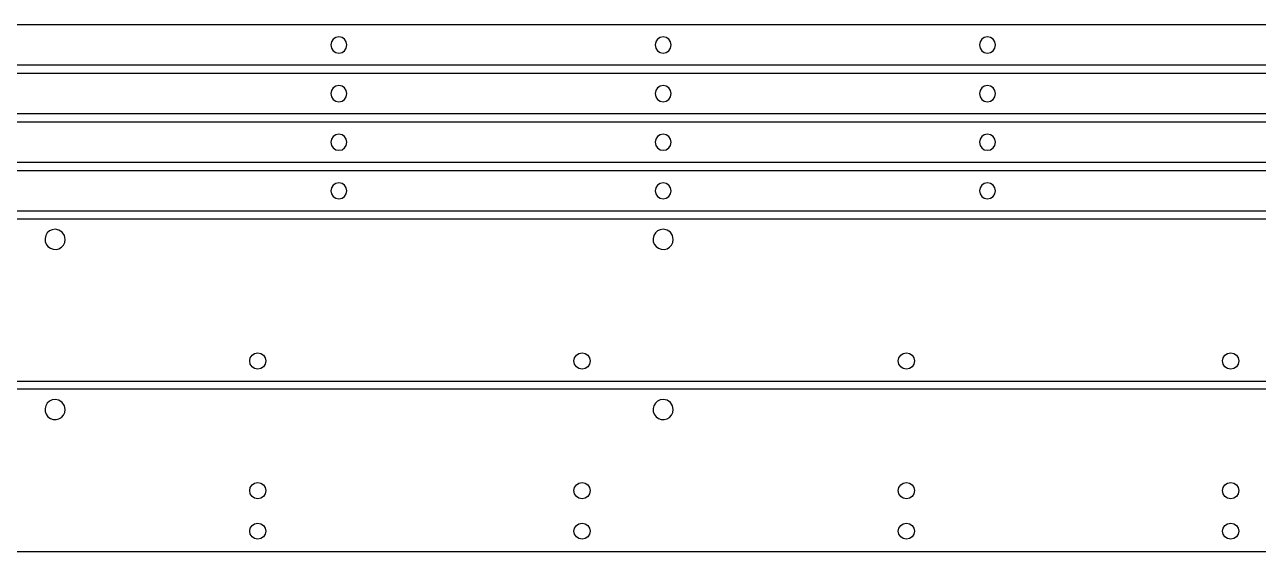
# Model space of a CAD drawing. Extents: x -104 to 747, y 152 to 800.
# Drawn here: x 64.2 to 368.5, y 151.7 to 281.7 of the extents above; entities that cross this region are included whole.
import ezdxf

# ---------------------------------------------------------------- set-up
doc = ezdxf.new("R2010")
doc.units = 0

msp = doc.modelspace()

# ---------------------------------------------------------------- linework, layer by layer
for p, q in [((-98.2777, 281.732), (621.721, 281.732)), ((139.879109, 277.49225), (139.722, 276.714)), ((140.307625, 278.128), (139.879109, 277.49225)), ((140.943328, 278.55675), (140.307625, 278.128)), ((141.722, 278.714), (140.943328, 278.55675)), ((142.50025, 278.55675), (141.722, 278.714)), ((143.136, 278.128), (142.50025, 278.55675)), ((143.56475, 277.49225), (143.136, 278.128)), ((143.722, 276.714), (143.56475, 277.49225)), ((219.87925, 277.49225), (219.722, 276.714)), ((220.308, 278.128), (219.87925, 277.49225)), ((220.94375, 278.55675), (220.308, 278.128)), ((221.722, 278.714), (220.94375, 278.55675)), ((222.50025, 278.55675), (221.722, 278.714)), ((223.136, 278.128), (222.50025, 278.55675)), ((223.56475, 277.49225), (223.136, 278.128)), ((223.722, 276.714), (223.56475, 277.49225)), ((299.879109, 277.49225), (299.722, 276.714)), ((300.307625, 278.128), (299.879109, 277.49225)), ((300.943328, 278.55675), (300.307625, 278.128)), ((301.722, 278.714), (300.943328, 278.55675)), ((302.50025, 278.55675), (301.722, 278.714)), ((303.136, 278.128), (302.50025, 278.55675)), ((303.56475, 277.49225), (303.136, 278.128)), ((303.722, 276.714), (303.56475, 277.49225)), ((139.722, 276.714), (139.879109, 275.935328)), ((139.879109, 275.935328), (140.307625, 275.299625)), ((140.307625, 275.299625), (140.943328, 274.871109)), ((140.943328, 274.871109), (141.722, 274.714)), ((141.722, 274.714), (142.50025, 274.871109)), ((142.50025, 274.871109), (143.136, 275.299625)), ((143.136, 275.299625), (143.56475, 275.935328)), ((143.56475, 275.935328), (143.722, 276.714)), ((219.722, 276.714), (219.879109, 275.935328)), ((219.879109, 275.935328), (220.307625, 275.299625)), ((220.307625, 275.299625), (220.943328, 274.871109)), ((220.943328, 274.871109), (221.722, 274.714)), ((221.722, 274.714), (222.500672, 274.871109)), ((222.500672, 274.871109), (223.136375, 275.299625)), ((223.136375, 275.299625), (223.564891, 275.935328)), ((223.564891, 275.935328), (223.722, 276.714)), ((299.722, 276.714), (299.879109, 275.935328)), ((299.879109, 275.935328), (300.307625, 275.299625)), ((300.307625, 275.299625), (300.943328, 274.871109)), ((300.943328, 274.871109), (301.722, 274.714)), ((301.722, 274.714), (302.50025, 274.871109)), ((302.50025, 274.871109), (303.136, 275.299625)), ((303.136, 275.299625), (303.56475, 275.935328)), ((303.56475, 275.935328), (303.722, 276.714)), ((621.721, 271.732), (-98.2777, 271.732)), ((-98.2777, 269.731), (621.721, 269.731)), ((139.879109, 265.49225), (139.722, 264.714)), ((140.307625, 266.128), (139.879109, 265.49225)), ((140.943328, 266.55675), (140.307625, 266.128)), ((141.722, 266.714), (140.943328, 266.55675)), ((142.50025, 266.55675), (141.722, 266.714)), ((143.136, 266.128), (142.50025, 266.55675)), ((143.56475, 265.49225), (143.136, 266.128)), ((143.722, 264.714), (143.56475, 265.49225)), ((219.87925, 265.49225), (219.722, 264.714)), ((220.308, 266.128), (219.87925, 265.49225)), ((220.94375, 266.55675), (220.308, 266.128)), ((221.722, 266.714), (220.94375, 266.55675)), ((222.50025, 266.55675), (221.722, 266.714)), ((223.136, 266.128), (222.50025, 266.55675)), ((223.56475, 265.49225), (223.136, 266.128)), ((223.722, 264.714), (223.56475, 265.49225)), ((299.879109, 265.49225), (299.722, 264.714)), ((300.307625, 266.128), (299.879109, 265.49225)), ((300.943328, 266.55675), (300.307625, 266.128)), ((301.722, 266.714), (300.943328, 266.55675)), ((302.50025, 266.55675), (301.722, 266.714)), ((303.136, 266.128), (302.50025, 266.55675)), ((303.56475, 265.49225), (303.136, 266.128)), ((303.722, 264.714), (303.56475, 265.49225)), ((139.722, 264.714), (139.879109, 263.935328)), ((139.879109, 263.935328), (140.307625, 263.299625)), ((140.307625, 263.299625), (140.943328, 262.871109)), ((140.943328, 262.871109), (141.722, 262.714)), ((141.722, 262.714), (142.50025, 262.871109)), ((142.50025, 262.871109), (143.136, 263.299625)), ((143.136, 263.299625), (143.56475, 263.935328)), ((143.56475, 263.935328), (143.722, 264.714)), ((219.722, 264.714), (219.879109, 263.935328)), ((219.879109, 263.935328), (220.307625, 263.299625)), ((220.307625, 263.299625), (220.943328, 262.871109)), ((220.943328, 262.871109), (221.722, 262.714)), ((221.722, 262.714), (222.500672, 262.871109)), ((222.500672, 262.871109), (223.136375, 263.299625)), ((223.136375, 263.299625), (223.564891, 263.935328)), ((223.564891, 263.935328), (223.722, 264.714)), ((299.722, 264.714), (299.879109, 263.935328)), ((299.879109, 263.935328), (300.307625, 263.299625)), ((300.307625, 263.299625), (300.943328, 262.871109)), ((300.943328, 262.871109), (301.722, 262.714)), ((301.722, 262.714), (302.50025, 262.871109)), ((302.50025, 262.871109), (303.136, 263.299625)), ((303.136, 263.299625), (303.56475, 263.935328)), ((303.56475, 263.935328), (303.722, 264.714)), ((621.721, 259.732), (-98.2777, 259.732)), ((-98.2777, 257.731), (621.721, 257.731)), ((139.879109, 253.49225), (139.722, 252.714)), ((139.722, 252.714), (139.879109, 251.935328)), ((140.307625, 254.128), (139.879109, 253.49225)), ((140.943328, 254.55675), (140.307625, 254.128)), ((141.722, 254.714), (140.943328, 254.55675)), ((142.50025, 254.55675), (141.722, 254.714)), ((143.136, 254.128), (142.50025, 254.55675)), ((143.56475, 253.49225), (143.136, 254.128)), ((143.722, 252.714), (143.56475, 253.49225)), ((143.56475, 251.935328), (143.722, 252.714)), ((219.87925, 253.49225), (219.722, 252.714)), ((219.722, 252.714), (219.879109, 251.935328)), ((220.308, 254.128), (219.87925, 253.49225)), ((220.94375, 254.55675), (220.308, 254.128)), ((221.722, 254.714), (220.94375, 254.55675)), ((222.50025, 254.55675), (221.722, 254.714)), ((223.136, 254.128), (222.50025, 254.55675)), ((223.56475, 253.49225), (223.136, 254.128)), ((223.722, 252.714), (223.56475, 253.49225)), ((223.564891, 251.935328), (223.722, 252.714)), ((299.879109, 253.49225), (299.722, 252.714)), ((299.722, 252.714), (299.879109, 251.935328)), ((300.307625, 254.128), (299.879109, 253.49225)), ((300.943328, 254.55675), (300.307625, 254.128)), ((301.722, 254.714), (300.943328, 254.55675)), ((302.50025, 254.55675), (301.722, 254.714)), ((303.136, 254.128), (302.50025, 254.55675)), ((303.56475, 253.49225), (303.136, 254.128)), ((303.722, 252.714), (303.56475, 253.49225)), ((303.56475, 251.935328), (303.722, 252.714)), ((139.879109, 251.935328), (140.307625, 251.299625)), ((140.307625, 251.299625), (140.943328, 250.871109)), ((140.943328, 250.871109), (141.722, 250.714)), ((141.722, 250.714), (142.50025, 250.871109)), ((142.50025, 250.871109), (143.136, 251.299625)), ((143.136, 251.299625), (143.56475, 251.935328)), ((219.879109, 251.935328), (220.307625, 251.299625)), ((220.307625, 251.299625), (220.943328, 250.871109)), ((220.943328, 250.871109), (221.722, 250.714)), ((221.722, 250.714), (222.500672, 250.871109)), ((222.500672, 250.871109), (223.136375, 251.299625)), ((223.136375, 251.299625), (223.564891, 251.935328)), ((299.879109, 251.935328), (300.307625, 251.299625)), ((300.307625, 251.299625), (300.943328, 250.871109)), ((300.943328, 250.871109), (301.722, 250.714)), ((301.722, 250.714), (302.50025, 250.871109)), ((302.50025, 250.871109), (303.136, 251.299625)), ((303.136, 251.299625), (303.56475, 251.935328)), ((621.721, 247.732), (-98.2777, 247.732)), ((-98.2777, 245.731), (621.721, 245.731)), ((139.879109, 241.49225), (139.722, 240.714)), ((139.722, 240.714), (139.879109, 239.935328)), ((140.307625, 242.128), (139.879109, 241.49225)), ((140.943328, 242.55675), (140.307625, 242.128)), ((141.722, 242.714), (140.943328, 242.55675)), ((142.50025, 242.55675), (141.722, 242.714)), ((143.136, 242.128), (142.50025, 242.55675)), ((143.56475, 241.49225), (143.136, 242.128)), ((143.722, 240.714), (143.56475, 241.49225)), ((143.56475, 239.935328), (143.722, 240.714)), ((219.87925, 241.49225), (219.722, 240.714)), ((219.722, 240.714), (219.879109, 239.935328)), ((220.308, 242.128), (219.87925, 241.49225)), ((220.94375, 242.55675), (220.308, 242.128)), ((221.722, 242.714), (220.94375, 242.55675)), ((222.50025, 242.55675), (221.722, 242.714)), ((223.136, 242.128), (222.50025, 242.55675)), ((223.56475, 241.49225), (223.136, 242.128)), ((223.722, 240.714), (223.56475, 241.49225)), ((223.564891, 239.935328), (223.722, 240.714)), ((299.879109, 241.49225), (299.722, 240.714)), ((299.722, 240.714), (299.879109, 239.935328)), ((300.307625, 242.128), (299.879109, 241.49225)), ((300.943328, 242.55675), (300.307625, 242.128)), ((301.722, 242.714), (300.943328, 242.55675)), ((302.50025, 242.55675), (301.722, 242.714)), ((303.136, 242.128), (302.50025, 242.55675)), ((303.56475, 241.49225), (303.136, 242.128)), ((303.722, 240.714), (303.56475, 241.49225)), ((303.56475, 239.935328), (303.722, 240.714)), ((139.879109, 239.935328), (140.307625, 239.299625)), ((140.307625, 239.299625), (140.943328, 238.871109)), ((140.943328, 238.871109), (141.722, 238.714)), ((141.722, 238.714), (142.50025, 238.871109)), ((142.50025, 238.871109), (143.136, 239.299625)), ((143.136, 239.299625), (143.56475, 239.935328)), ((219.879109, 239.935328), (220.307625, 239.299625)), ((220.307625, 239.299625), (220.943328, 238.871109)), ((220.943328, 238.871109), (221.722, 238.714)), ((221.722, 238.714), (222.500672, 238.871109)), ((222.500672, 238.871109), (223.136375, 239.299625)), ((223.136375, 239.299625), (223.564891, 239.935328)), ((299.879109, 239.935328), (300.307625, 239.299625)), ((300.307625, 239.299625), (300.943328, 238.871109)), ((300.943328, 238.871109), (301.722, 238.714)), ((301.722, 238.714), (302.50025, 238.871109)), ((302.50025, 238.871109), (303.136, 239.299625)), ((303.136, 239.299625), (303.56475, 239.935328)), ((621.721, 235.732), (-98.2777, 235.732)), ((741.721, 233.731), (-98.2777, 233.731)), ((69.4125, 229.688), (69.233417, 228.968891)), ((69.233417, 228.968891), (69.270288, 228.243875)), ((69.270288, 228.243875), (69.513764, 227.559922)), ((69.79447, 230.323281), (69.4125, 229.688)), ((70.333313, 230.81025), (69.79447, 230.323281)), ((70.989173, 231.122094), (70.333313, 230.81025)), ((71.7222, 231.232), (70.989173, 231.122094)), ((72.678925, 231.041375), (71.7222, 231.232)), ((73.49, 230.499), (72.678925, 231.041375)), ((74.0319, 229.68825), (73.49, 230.499)), ((74.2222, 228.732), (74.0319, 229.68825)), ((74.112431, 227.998547), (74.2222, 228.732)), ((219.412, 229.688), (219.232875, 228.968891)), ((219.232875, 228.968891), (219.26975, 228.243875)), ((219.26975, 228.243875), (219.51325, 227.559922)), ((219.794031, 230.323281), (219.412, 229.688)), ((220.333, 230.81025), (219.794031, 230.323281)), ((220.988969, 231.122094), (220.333, 230.81025)), ((221.722, 231.232), (220.988969, 231.122094)), ((222.67875, 231.041375), (221.722, 231.232)), ((223.49, 230.499), (222.67875, 231.041375)), ((224.031875, 229.68825), (223.49, 230.499)), ((224.222, 228.732), (224.031875, 229.68825)), ((224.11225, 227.998547), (224.222, 228.732)), ((69.513764, 227.559922), (69.9545, 226.964)), ((69.9545, 226.964), (70.550414, 226.52325)), ((70.550414, 226.52325), (71.234463, 226.27975)), ((71.234463, 226.27975), (71.95963, 226.242875)), ((71.95963, 226.242875), (72.6789, 226.422)), ((72.6789, 226.422), (73.314156, 226.803891)), ((73.314156, 226.803891), (73.800875, 227.342625)), ((73.800875, 227.342625), (74.112431, 227.998547)), ((219.51325, 227.559922), (219.954, 226.964)), ((219.954, 226.964), (220.550078, 226.52325)), ((220.550078, 226.52325), (221.234375, 226.27975)), ((221.234375, 226.27975), (221.959734, 226.242875)), ((221.959734, 226.242875), (222.679, 226.422)), ((222.679, 226.422), (223.314125, 226.803891)), ((223.314125, 226.803891), (223.80075, 227.342625)), ((223.80075, 227.342625), (224.11225, 227.998547)), ((119.722, 198.714), (119.87925, 199.492672)), ((119.879109, 197.93575), (119.722, 198.714)), ((120.307625, 197.3), (119.879109, 197.93575)), ((119.87925, 199.492672), (120.308, 200.128375)), ((120.308, 200.128375), (120.94375, 200.556891)), ((120.94375, 200.556891), (121.722, 200.714)), ((121.722, 200.714), (122.50025, 200.556891)), ((122.50025, 200.556891), (123.136, 200.128375)), ((123.136, 200.128375), (123.56475, 199.492672)), ((123.564891, 197.935328), (123.136375, 197.299625)), ((123.56475, 199.492672), (123.722, 198.714)), ((123.722, 198.714), (123.564891, 197.935328)), ((199.722, 198.714), (199.879109, 199.492672)), ((199.878687, 197.93575), (199.722, 198.714)), ((200.30725, 197.3), (199.878687, 197.93575)), ((199.879109, 199.492672), (200.307625, 200.128375)), ((200.307625, 200.128375), (200.943328, 200.556891)), ((200.943328, 200.556891), (201.722, 200.714)), ((201.722, 200.714), (202.50025, 200.556891)), ((202.50025, 200.556891), (203.136, 200.128375)), ((203.136, 200.128375), (203.56475, 199.492672)), ((203.56475, 197.935328), (203.136, 197.299625)), ((203.56475, 199.492672), (203.722, 198.714)), ((203.722, 198.714), (203.56475, 197.935328)), ((279.722, 198.714), (279.879109, 199.492672)), ((279.879109, 197.93575), (279.722, 198.714)), ((279.879109, 199.492672), (280.307625, 200.128375)), ((280.307625, 197.3), (279.879109, 197.93575)), ((280.307625, 200.128375), (280.943328, 200.556891)), ((280.943328, 200.556891), (281.722, 200.714)), ((281.722, 200.714), (282.50025, 200.556891)), ((282.50025, 200.556891), (283.136, 200.128375)), ((283.136, 200.128375), (283.56475, 199.492672)), ((283.56475, 197.935328), (283.136, 197.299625)), ((283.56475, 199.492672), (283.722, 198.714)), ((283.722, 198.714), (283.56475, 197.935328)), ((359.722, 198.714), (359.879094, 199.492672)), ((359.878672, 197.93575), (359.722, 198.714)), ((360.307125, 197.3), (359.878672, 197.93575)), ((359.879094, 199.492672), (360.3075, 200.128375)), ((360.3075, 200.128375), (360.942906, 200.556891)), ((360.942906, 200.556891), (361.721, 200.714)), ((361.721, 200.714), (362.499828, 200.556891)), ((362.499828, 200.556891), (363.135875, 200.128375)), ((363.135875, 200.128375), (363.564734, 199.492672)), ((363.564734, 197.935328), (363.135875, 197.299625)), ((363.564734, 199.492672), (363.722, 198.714)), ((363.722, 198.714), (363.564734, 197.935328)), ((120.943328, 196.87125), (120.307625, 197.3)), ((121.722, 196.714), (120.943328, 196.87125)), ((122.500672, 196.871109), (121.722, 196.714)), ((123.136375, 197.299625), (122.500672, 196.871109)), ((200.943188, 196.87125), (200.30725, 197.3)), ((201.722, 196.714), (200.943188, 196.87125)), ((202.50025, 196.871109), (201.722, 196.714)), ((203.136, 197.299625), (202.50025, 196.871109)), ((280.943328, 196.87125), (280.307625, 197.3)), ((281.722, 196.714), (280.943328, 196.87125)), ((282.50025, 196.871109), (281.722, 196.714)), ((283.136, 197.299625), (282.50025, 196.871109)), ((360.942766, 196.87125), (360.307125, 197.3)), ((361.721, 196.714), (360.942766, 196.87125)), ((362.499828, 196.871109), (361.721, 196.714)), ((363.135875, 197.299625), (362.499828, 196.871109)), ((-98.2777, 193.732), (741.721, 193.732)), ((741.721, 191.732), (-98.2775, 191.732)), ((70.333538, 188.81025), (69.794714, 188.323281)), ((70.989417, 189.122094), (70.333538, 188.81025)), ((71.7225, 189.232), (70.989417, 189.122094)), ((72.679175, 189.041375), (71.7225, 189.232)), ((73.4902, 188.499), (72.679175, 189.041375)), ((220.333, 188.81025), (219.794031, 188.323281)), ((220.988969, 189.122094), (220.333, 188.81025)), ((221.722, 189.232), (220.988969, 189.122094)), ((222.67875, 189.041375), (221.722, 189.232)), ((223.49, 188.499), (222.67875, 189.041375)), ((69.4128, 187.688), (69.233659, 186.968891)), ((69.233659, 186.968891), (69.2705, 186.243875)), ((69.2705, 186.243875), (69.513966, 185.559922)), ((69.794714, 188.323281), (69.4128, 187.688)), ((74.032187, 187.68825), (73.4902, 188.499)), ((73.801175, 185.342625), (74.112731, 185.998547)), ((74.2225, 186.732), (74.032187, 187.68825)), ((74.112731, 185.998547), (74.2225, 186.732)), ((219.412, 187.688), (219.232875, 186.968891)), ((219.232875, 186.968891), (219.26975, 186.243875)), ((219.26975, 186.243875), (219.51325, 185.559922)), ((219.794031, 188.323281), (219.412, 187.688)), ((224.031875, 187.68825), (223.49, 188.499)), ((223.80075, 185.342625), (224.11225, 185.998547)), ((224.222, 186.732), (224.031875, 187.68825)), ((224.11225, 185.998547), (224.222, 186.732)), ((69.513966, 185.559922), (69.9547, 184.964)), ((69.9547, 184.964), (70.550672, 184.52325)), ((70.550672, 184.52325), (71.23475, 184.27975)), ((71.23475, 184.27975), (71.959928, 184.242875)), ((71.959928, 184.242875), (72.6792, 184.422)), ((72.6792, 184.422), (73.314456, 184.803891)), ((73.314456, 184.803891), (73.801175, 185.342625)), ((219.51325, 185.559922), (219.954, 184.964)), ((219.954, 184.964), (220.550078, 184.52325)), ((220.550078, 184.52325), (221.234375, 184.27975)), ((221.234375, 184.27975), (221.959734, 184.242875)), ((221.959734, 184.242875), (222.679, 184.422)), ((222.679, 184.422), (223.314125, 184.803891)), ((223.314125, 184.803891), (223.80075, 185.342625)), ((119.722, 166.714), (119.87925, 167.49225)), ((119.87925, 167.49225), (120.308, 168.128)), ((120.308, 168.128), (120.94375, 168.55675)), ((120.94375, 168.55675), (121.722, 168.714)), ((121.722, 168.714), (122.500672, 168.556891)), ((122.500672, 168.556891), (123.136375, 168.128375)), ((123.136375, 168.128375), (123.564891, 167.492672)), ((123.564891, 167.492672), (123.722, 166.714)), ((199.722, 166.714), (199.879109, 167.49225)), ((199.879109, 167.49225), (200.307625, 168.128)), ((200.307625, 168.128), (200.943328, 168.55675)), ((200.943328, 168.55675), (201.722, 168.714)), ((201.722, 168.714), (202.50025, 168.556891)), ((202.50025, 168.556891), (203.136, 168.128375)), ((203.136, 168.128375), (203.56475, 167.492672)), ((203.56475, 167.492672), (203.722, 166.714)), ((279.722, 166.714), (279.87925, 167.49225)), ((279.87925, 167.49225), (280.308, 168.128)), ((280.308, 168.128), (280.94375, 168.55675)), ((280.94375, 168.55675), (281.722, 168.714)), ((281.722, 168.714), (282.500672, 168.556891)), ((282.500672, 168.556891), (283.136375, 168.128375)), ((283.136375, 168.128375), (283.564891, 167.492672)), ((283.564891, 167.492672), (283.722, 166.714)), ((359.722, 166.714), (359.879109, 167.49225)), ((359.879109, 167.49225), (360.307625, 168.128)), ((360.307625, 168.128), (360.943328, 168.55675)), ((360.943328, 168.55675), (361.722, 168.714)), ((361.722, 168.714), (362.50025, 168.556891)), ((362.50025, 168.556891), (363.136, 168.128375)), ((363.136, 168.128375), (363.56475, 167.492672)), ((363.56475, 167.492672), (363.722, 166.714)), ((119.87925, 165.935328), (119.722, 166.714)), ((120.308, 165.299625), (119.87925, 165.935328)), ((120.94375, 164.871109), (120.308, 165.299625)), ((121.722, 164.714), (120.94375, 164.871109)), ((122.500672, 164.871109), (121.722, 164.714)), ((123.136375, 165.299625), (122.500672, 164.871109)), ((123.564891, 165.935328), (123.136375, 165.299625)), ((123.722, 166.714), (123.564891, 165.935328)), ((199.879109, 165.935328), (199.722, 166.714)), ((200.307625, 165.299625), (199.879109, 165.935328)), ((200.943328, 164.871109), (200.307625, 165.299625)), ((201.722, 164.714), (200.943328, 164.871109)), ((202.500672, 164.871109), (201.722, 164.714)), ((203.136375, 165.299625), (202.500672, 164.871109)), ((203.564891, 165.935328), (203.136375, 165.299625)), ((203.722, 166.714), (203.564891, 165.935328)), ((279.879109, 165.935328), (279.722, 166.714)), ((280.307625, 165.299625), (279.879109, 165.935328)), ((280.943328, 164.871109), (280.307625, 165.299625)), ((281.722, 164.714), (280.943328, 164.871109)), ((282.500672, 164.871109), (281.722, 164.714)), ((283.136375, 165.299625), (282.500672, 164.871109)), ((283.564891, 165.935328), (283.136375, 165.299625)), ((283.722, 166.714), (283.564891, 165.935328)), ((359.879109, 165.935328), (359.722, 166.714)), ((360.307625, 165.299625), (359.879109, 165.935328)), ((360.943328, 164.871109), (360.307625, 165.299625)), ((361.722, 164.714), (360.943328, 164.871109)), ((362.50025, 164.871109), (361.722, 164.714)), ((363.136, 165.299625), (362.50025, 164.871109)), ((363.56475, 165.935328), (363.136, 165.299625)), ((363.722, 166.714), (363.56475, 165.935328)), ((120.308, 158.128), (120.94375, 158.55675)), ((120.94375, 158.55675), (121.722, 158.714)), ((121.722, 158.714), (122.500672, 158.556891)), ((122.500672, 158.556891), (123.136375, 158.128375)), ((200.307625, 158.128), (200.943328, 158.55675)), ((200.943328, 158.55675), (201.722, 158.714)), ((201.722, 158.714), (202.50025, 158.556891)), ((202.50025, 158.556891), (203.136, 158.128375)), ((280.308, 158.128), (280.94375, 158.55675)), ((280.94375, 158.55675), (281.722, 158.714)), ((281.722, 158.714), (282.500672, 158.556891)), ((282.500672, 158.556891), (283.136375, 158.128375)), ((360.307625, 158.128), (360.943328, 158.55675)), ((360.943328, 158.55675), (361.722, 158.714)), ((361.722, 158.714), (362.50025, 158.556891)), ((362.50025, 158.556891), (363.136, 158.128375)), ((119.722, 156.714), (119.87925, 157.49225)), ((119.87925, 155.93575), (119.722, 156.714)), ((119.87925, 157.49225), (120.308, 158.128)), ((120.308, 155.3), (119.87925, 155.93575)), ((120.94375, 154.87125), (120.308, 155.3)), ((123.136375, 155.299625), (122.500672, 154.871109)), ((123.136375, 158.128375), (123.564891, 157.492672)), ((123.564891, 155.935328), (123.136375, 155.299625)), ((123.564891, 157.492672), (123.722, 156.714)), ((123.722, 156.714), (123.564891, 155.935328)), ((199.722, 156.714), (199.879109, 157.49225)), ((199.879109, 155.93575), (199.722, 156.714)), ((199.879109, 157.49225), (200.307625, 158.128)), ((200.307625, 155.3), (199.879109, 155.93575)), ((200.943328, 154.87125), (200.307625, 155.3)), ((203.136375, 155.299625), (202.500672, 154.871109)), ((203.136, 158.128375), (203.56475, 157.492672)), ((203.564891, 155.935328), (203.136375, 155.299625)), ((203.56475, 157.492672), (203.722, 156.714)), ((203.722, 156.714), (203.564891, 155.935328)), ((279.722, 156.714), (279.87925, 157.49225)), ((279.879109, 155.93575), (279.722, 156.714)), ((280.307625, 155.3), (279.879109, 155.93575)), ((279.87925, 157.49225), (280.308, 158.128)), ((280.943328, 154.87125), (280.307625, 155.3)), ((283.136375, 155.299625), (282.500672, 154.871109)), ((283.136375, 158.128375), (283.564891, 157.492672)), ((283.564891, 155.935328), (283.136375, 155.299625)), ((283.564891, 157.492672), (283.722, 156.714)), ((283.722, 156.714), (283.564891, 155.935328)), ((359.722, 156.714), (359.879109, 157.49225)), ((359.879109, 155.93575), (359.722, 156.714)), ((359.879109, 157.49225), (360.307625, 158.128)), ((360.307625, 155.3), (359.879109, 155.93575)), ((360.943328, 154.87125), (360.307625, 155.3)), ((363.136, 155.299625), (362.50025, 154.871109)), ((363.136, 158.128375), (363.56475, 157.492672)), ((363.56475, 155.935328), (363.136, 155.299625)), ((363.56475, 157.492672), (363.722, 156.714)), ((363.722, 156.714), (363.56475, 155.935328)), ((121.722, 154.714), (120.94375, 154.87125)), ((122.500672, 154.871109), (121.722, 154.714)), ((201.722, 154.714), (200.943328, 154.87125)), ((202.500672, 154.871109), (201.722, 154.714)), ((281.722, 154.714), (280.943328, 154.87125)), ((282.500672, 154.871109), (281.722, 154.714)), ((361.722, 154.714), (360.943328, 154.87125)), ((362.50025, 154.871109), (361.722, 154.714)), ((-98.2775, 151.732), (741.721, 151.732))]:
    msp.add_line(p, q)

doc.saveas('drawing.dxf')
